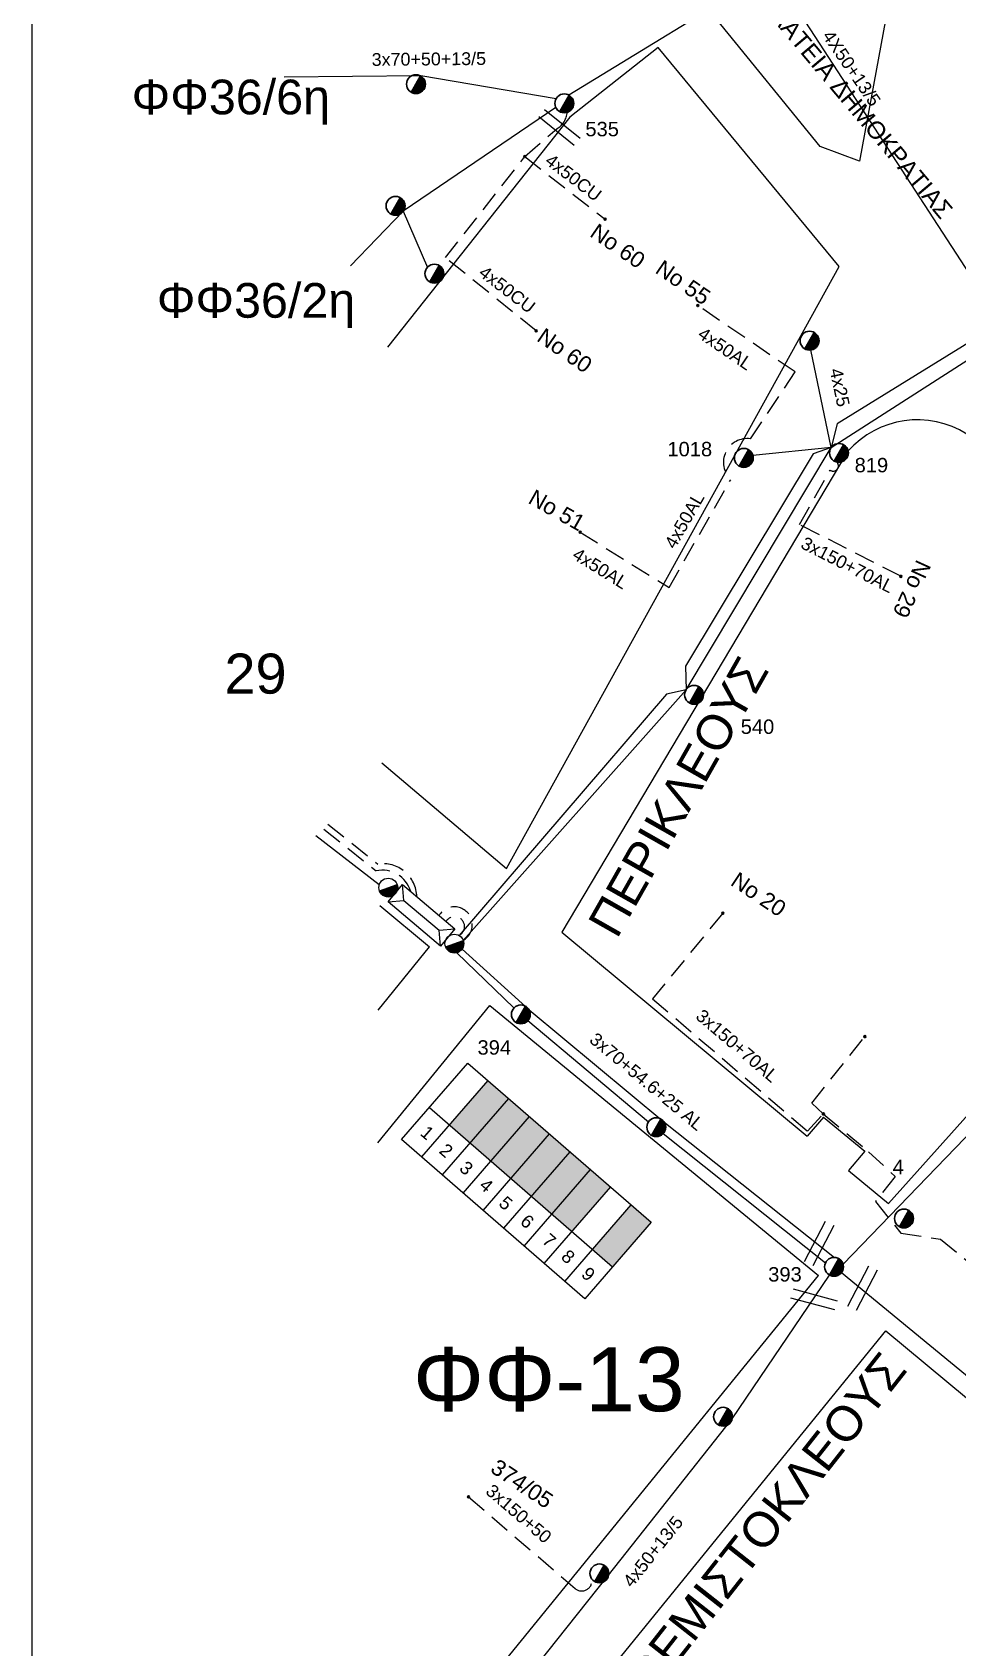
# Model space of a CAD drawing. Header units: millimetres. Extents: x 1421 to 7547, y 822 to 1863.
# Drawn here: x 5474.1 to 5589.8, y 1201.1 to 1402.8 of the extents above; entities that cross this region are included whole.
import ezdxf
from ezdxf.enums import TextEntityAlignment as Align

# ---------------------------------------------------------------- set-up
doc = ezdxf.new("R2010")
doc.units = ezdxf.units.MM
doc.linetypes.add('DASHED', pattern=[19.05, 12.7, -6.35])
doc.layers.get('0').update_dxf_attribs({"lineweight": 30})
for name, color, linetype, lineweight in [('3x150+50', 7, 'Continuous', 30), ('3x70+50+13_5', 7, 'Continuous', 30), ('4x50+13_5', 7, 'Continuous', 30), ('4x50AL', 7, 'Continuous', 30), ('Pillar OTE', 7, 'Continuous', 30), ('TEXT_ΚΑΛΩΔΙΩΝ', 7, 'Continuous', 30), ('Άγνωστο εναέριο καλώδιο', 7, 'Continuous', 30), ('Άγνωστο Υπόγειο Καλώδιο', 7, 'DASHED', 30), ('Γυμνά εναέρια ΧΤ και ΦΟΠ (3Φ)   4x50+16AL', 7, 'Continuous', 30), ('Εναέρια παροχή ΧΤ 4x25', 7, 'SYN_LINE', 30), ('Καλώδια ΧΤ   3x150+50CU', 7, 'DASHED', 30), ('Καλώδια ΧΤ   3x150+70AL', 7, 'DASHED', 30), ('Στύλος ΦΜ', 7, 'Continuous', 30), ('Στύλος ΦΜ @ 1', 7, 'Continuous', 30), ('Συνδέσεις', 7, 'Continuous', 30), ('Συνεστραμμένα ΧΤ   3x70+54.6+25 AL', 7, 'SYN_LINE', 30), ('Τομή', 7, 'Continuous', 30), ('Υποσταθμός εναέριος 2 στύλων', 7, 'Continuous', 30), ('Υποσταθμός πόλεως', 7, 'Continuous', 30), ('Υπόβαθρο ΔΕΗ', 7, 'Continuous', 30)]:
    doc.layers.add(name, color=color, linetype=linetype, lineweight=lineweight)
doc.styles.add('arial', font='arial.ttf')
doc.styles.get("Standard").update_dxf_attribs({"font": 'arial.ttf'})
doc.linetypes.add('SYN_LINE', pattern='A,0.5,-0.0001,["/\\/\\/\\/",Standard,S=0.1,R=0,X=0,Y=-0.05],-0.25', length=0.7501)

# ---------------------------------------------------------------- blocks, each defined once
blk = doc.blocks.new('ΥΠΑΡΧΩΝ ΤΣΙΜΕΝΤΕΝΙΟΣ ΣΤΥΛΟΣ')
at = {"layer": 'Στύλος ΦΜ'}
blk.add_hatch(color=7, dxfattribs=at).paths.add_polyline_path([(-1.29, -2.28, 0.574793), (2.62, 0, 0.268822), (1.3, 2.27)])
at = {"layer": 'Στύλος ΦΜ', "color": 7}
blk.add_line((-1.29, -2.28), (1.3, 2.27), dxfattribs=at)
blk.add_circle((0, 0), 2.62, dxfattribs=at)
at = {"layer": 'Στύλος ΦΜ', "flags": 4}
for tag, p in [('ΑΡΙΘΜΟΣ', (-4.68, 8.05)), ('ΤΥΠΟΣ', (-4.91, 3.03))]:
    blk.add_attdef(tag, p, '', height=4, dxfattribs=at)
blk = doc.blocks.new('ΤΟΜΗ')
at = {"layer": 'Τομή', "lineweight": -3, "ltscale": 40}
for p, q in [((-11.37, 1.1), (11.37, 1.1)), ((11.37, -3.57), (-11.37, -3.57))]:
    blk.add_line(p, q, dxfattribs=at)
blk = doc.blocks.new('ΥΠΟΣΤΑΘΜΟΣ ΕΝΑΕΡΙΟΣ ΕΠΙ 2 ΣΤΥΛΩΝ')
at = {"layer": 'Υποσταθμός εναέριος 2 στύλων', "linetype": 'Continuous', "lineweight": -3}
for points in [[(-11.97, -2.11, 0.574793), (-8.45, -0.07, 0.268822), (-9.64, 1.98)], [(9.68, -2.15, 0.574793), (13.19, -0.1, 0.268822), (12.01, 1.95)]]:
    blk.add_hatch(color=256, dxfattribs=at).paths.add_polyline_path(points)
for p, q in [((-11.97, -2.11), (-9.64, 1.98)), ((9.68, -2.15), (12.01, 1.95))]:
    blk.add_line(p, q, dxfattribs=at)
for centre in [(-10.81, -0.07), (10.84, -0.1)]:
    blk.add_circle(centre, 2.36, dxfattribs=at)
at = {"layer": 'Υποσταθμός πόλεως', "linetype": 'Continuous', "lineweight": -3, "ltscale": 40}
blk.add_lwpolyline([(-8.57, 2.82), (8.57, 2.82), (8.57, -2.82), (-8.57, -2.82)], close=True, dxfattribs=at)
for points in [[(-5.75, 0), (-8.57, 2.82)], [(-8.57, -2.82), (-5.75, 0)], [(-5.75, 0), (5.75, 0)], [(5.75, 0), (8.57, 2.82)], [(8.57, -2.82), (5.75, 0)]]:
    blk.add_lwpolyline(points, dxfattribs=at)
at = {"layer": 'Υποσταθμός εναέριος 2 στύλων', "ltscale": 40, "flags": 1}
for tag, p in [('ΜΕΤΑΣΧΗΜΑΤΙΣΜΟΣ', (14.09, 2.51)), ('ΙΣΧΥΣ', (14.07, -0.28)), ('ΑΡΙΘΜΟΣ', (14.19, -3))]:
    blk.add_attdef(tag, p, '', height=1.8, dxfattribs=at)
blk = doc.blocks.new('_ΣΥΝΔΕΣΗ')
at = {"layer": 'Συνδέσεις', "linetype": 'SYN_LINE', "ltscale": 40}
blk.add_hatch(color=256, dxfattribs=at).paths.add_polyline_path([(0.5, -0.01, 1), (-0.5, -0.01, 1)])
at = {"layer": 'Συνδέσεις'}
blk.add_circle((0, -0.01), 0.5, dxfattribs=at)

msp = doc.modelspace()

# ---------------------------------------------------------------- hatches: boundary and pattern name
at = {"layer": 'Καλώδια ΧΤ   3x150+50CU', "linetype": 'DASHED', "lineweight": -3, "ltscale": 0.2}
h = msp.add_hatch(color=5, dxfattribs=at)
h.dxf.hatch_style = 1
h.paths.add_polyline_path([(5526.28, 1266.36), (5528.88, 1264.11), (5533.71, 1269.67), (5531.11, 1271.92)])
h = msp.add_hatch(color=1, dxfattribs=at)
h.dxf.hatch_style = 1
h.paths.add_polyline_path([(5528.88, 1264.11), (5531.47, 1261.85), (5536.3, 1267.41), (5533.71, 1269.67)])
h = msp.add_hatch(color=27, dxfattribs=at)
h.dxf.hatch_style = 1
h.paths.add_polyline_path([(5538.79, 1265.25), (5536.3, 1267.41), (5531.47, 1261.85), (5533.96, 1259.69)])
h = msp.add_hatch(color=133, dxfattribs=at)
h.dxf.hatch_style = 1
h.paths.add_polyline_path([(5536.52, 1257.46), (5541.35, 1263.03), (5538.79, 1265.25), (5533.96, 1259.69)])
h = msp.add_hatch(color=85, dxfattribs=at)
h.dxf.hatch_style = 1
h.paths.add_polyline_path([(5543.92, 1260.81), (5541.35, 1263.03), (5536.52, 1257.46), (5539.08, 1255.24)])
h = msp.add_hatch(color=30, dxfattribs=at)
h.dxf.hatch_style = 1
h.paths.add_polyline_path([(5546.44, 1258.62), (5543.92, 1260.81), (5539.08, 1255.24), (5541.6, 1253.05)])
h = msp.add_hatch(color=6, dxfattribs=at)
h.dxf.hatch_style = 1
h.paths.add_polyline_path([(5551.5, 1254.22), (5548.98, 1256.4), (5544.14, 1250.83), (5546.66, 1248.64)])

# ---------------------------------------------------------------- linework, layer by layer
at = {"linetype": 'Continuous', "lineweight": -3, "ltscale": 0.2}
msp.add_lwpolyline([(5474.15, 1851.64), (7546.99, 1855.83), (7546.99, 826.44), (5474.15, 822.25)], close=True, dxfattribs=at)
at = {"color": 10, "lineweight": -3, "ltscale": 0.2}
msp.add_lwpolyline([(5596.13, 1427.31), (5566.76, 1410.59), (5541.22, 1394.98)], dxfattribs=at)
at = {"color": 30, "lineweight": -3, "ltscale": 0.2}
msp.add_lwpolyline([(5629.49, 1307.05), (5601.19, 1275.58), (5575.48, 1248.98)], dxfattribs=at)
at = {"layer": '3x150+50', "color": 6, "linetype": 'DASHED', "lineweight": -3, "ltscale": 0.2}
msp.add_lwpolyline([(5528.68, 1219.91), (5542, 1208.47, 0.713697), (5544.06, 1209.68, 2.641258)], format="xyb", dxfattribs=at)
at = {"layer": '3x70+50+13_5', "color": 10, "lineweight": -3, "ltscale": 0.2}
msp.add_lwpolyline([(5539.62, 1394.54), (5522.69, 1397.39), (5505.63, 1397.24)], dxfattribs=at)
at = {"layer": '4x50+13_5', "color": 85, "lineweight": -3, "ltscale": 0.2}
msp.add_lwpolyline([(5567.92, 1408.57), (5595.32, 1366.43)], dxfattribs=at)
at = {"layer": '4x50+13_5', "color": 6, "lineweight": -3, "ltscale": 0.2}
msp.add_lwpolyline([(5518.14, 1176.18), (5533.43, 1194.12), (5546.18, 1210.12), (5561.63, 1229.66), (5573.77, 1247.62)], dxfattribs=at)
at = {"layer": '4x50AL', "color": 85, "linetype": 'DASHED', "lineweight": -3, "ltscale": 0.2}
for points in [[(5569.48, 1360.42), (5557.32, 1368.7)], [(5542.62, 1340.39), (5553.73, 1333.5)]]:
    msp.add_lwpolyline(points, dxfattribs=at)
msp.add_lwpolyline([(5553.73, 1333.5), (5561.43, 1346.96, -0.724689), (5563.91, 1352.07), (5569.48, 1360.42)], format="xyb", dxfattribs=at)
at = {"layer": 'Pillar OTE', "lineweight": -3, "ltscale": 40}
for points in [[(5520.31, 1264.56), (5528.59, 1274.1), (5551.5, 1254.22), (5543.2, 1244.65), (5520.31, 1264.56)], [(5522.82, 1262.38), (5531.11, 1271.92)], [(5525.42, 1260.12), (5533.71, 1269.67)], [(5523.77, 1268.55), (5546.66, 1248.64)], [(5528.01, 1257.86), (5536.3, 1267.41)], [(5530.5, 1255.7), (5538.79, 1265.25)], [(5533.06, 1253.48), (5541.35, 1263.03)], [(5535.62, 1251.25), (5543.92, 1260.81)], [(5538.14, 1249.06), (5546.44, 1258.62)], [(5540.69, 1246.83), (5548.99, 1256.4)]]:
    msp.add_lwpolyline(points, dxfattribs=at)
at = {"layer": 'Άγνωστο εναέριο καλώδιο', "color": 173, "lineweight": -3, "ltscale": 0.2}
for points in [[(5539.58, 1393.43), (5520.52, 1380.49), (5513.92, 1373.67)], [(5520.52, 1380.49), (5523.53, 1373.48)]]:
    msp.add_lwpolyline(points, dxfattribs=at)
at = {"layer": 'Άγνωστο εναέριο καλώδιο', "color": 1, "linetype": 'SYN_LINE', "lineweight": -3, "ltscale": 10}
msp.add_lwpolyline([(5595.49, 1364.75), (5592.34, 1364.8), (5574.72, 1353.92), (5573.99, 1350.96), (5571.73, 1350.19), (5555.78, 1323.67), (5555.86, 1320.73), (5553.43, 1320.19), (5527.48, 1290.04)], dxfattribs=at)
at = {"layer": 'Άγνωστο εναέριο καλώδιο', "color": 85, "linetype": 'SYN_LINE', "lineweight": -3, "ltscale": 10}
msp.add_lwpolyline([(5528, 1289.41), (5555.86, 1320.73), (5573.99, 1350.96), (5595.49, 1364.75)], dxfattribs=at)
at = {"layer": 'Άγνωστο Υπόγειο Καλώδιο', "color": 173, "lineweight": -3, "ltscale": 0.2}
for points in [[(5535.7, 1387.31), (5539.74, 1390.8)], [(5537.13, 1365.54), (5525.77, 1374.69), (5535.7, 1387.31), (5545.73, 1379.49)]]:
    msp.add_lwpolyline(points, dxfattribs=at)
at = {"layer": 'Άγνωστο Υπόγειο Καλώδιο', "color": 6, "lineweight": -3, "ltscale": 0.2}
msp.add_lwpolyline([(5511.09, 1303.94), (5517.33, 1298.95, -0.449162), (5522.21, 1294.87, -0.371295)], format="xyb", dxfattribs=at)
at = {"layer": 'Άγνωστο Υπόγειο Καλώδιο', "color": 133, "lineweight": -3, "ltscale": 0.2}
msp.add_lwpolyline([(5510.59, 1303.32), (5517.11, 1298.1, -0.396823), (5521.44, 1295.53, 2.261296)], format="xyb", dxfattribs=at)
at = {"layer": 'Άγνωστο Υπόγειο Καλώδιο', "color": 173, "lineweight": -3, "ltscale": 0.2}
msp.add_arc((5538.29, 1393.11), 2.73, 302.1445, 354.2918, dxfattribs=at)
at = {"layer": 'Άγνωστο Υπόγειο Καλώδιο', "color": 85, "lineweight": -3, "ltscale": 0.2}
msp.add_arc((5526.9, 1291.37), 2.24, 299.5137, 148.6322, dxfattribs=at)
at = {"layer": 'Άγνωστο Υπόγειο Καλώδιο', "color": 1, "lineweight": -3, "ltscale": 0.2}
msp.add_arc((5526.93, 1291.15), 1.24, 295.8544, 149.2962, dxfattribs=at)
at = {"layer": 'Γυμνά εναέρια ΧΤ και ΦΟΠ (3Φ)   4x50+16AL', "color": 5, "lineweight": -3, "ltscale": 0.2}
msp.add_lwpolyline([(5517.51, 1296.35), (5509.59, 1302.49)], dxfattribs=at)
at = {"layer": 'Γυμνά εναέρια ΧΤ και ΦΟΠ (3Φ)   4x50+16AL', "color": 2, "lineweight": -3, "ltscale": 0.2}
msp.add_lwpolyline([(5575.27, 1247.92), (5605.12, 1223.43), (5632.15, 1201.43)], dxfattribs=at)
at = {"layer": 'Εναέρια παροχή ΧΤ 4x25', "color": 1, "lineweight": -3, "ltscale": 0.2}
msp.add_lwpolyline([(5573.99, 1350.96), (5571.45, 1363.16)], dxfattribs=at)
at = {"layer": 'Εναέρια παροχή ΧΤ 4x25', "color": 85, "lineweight": -3, "ltscale": 0.2}
msp.add_lwpolyline([(5573.99, 1350.96), (5564.2, 1350)], dxfattribs=at)
at = {"layer": 'Καλώδια ΧΤ   3x150+70AL', "color": 1, "lineweight": -3, "ltscale": 0.2}
msp.add_lwpolyline([(5582.7, 1334.89), (5570.02, 1341.37), (5573.85, 1348.16, 0.933714), (5574.7, 1349.15, -2.083603)], format="xyb", dxfattribs=at)
at = {"layer": 'Καλώδια ΧΤ   3x150+70AL', "color": 30, "lineweight": -3, "ltscale": 0.2}
for points in [[(5560.45, 1292.81), (5551.66, 1282.13), (5571.05, 1265.58), (5573, 1267.74), (5571.56, 1269.11), (5578.21, 1277.4)], [(5573, 1267.74), (5578.67, 1263.03), (5581.98, 1259.93), (5579.52, 1256.79), (5582.71, 1252.86), (5587.66, 1252.09), (5608.37, 1235.44)]]:
    msp.add_lwpolyline(points, dxfattribs=at)
at = {"layer": 'Συνεστραμμένα ΧΤ   3x70+54.6+25 AL', "color": 151, "linetype": 'SYN_LINE', "lineweight": -3, "ltscale": 12}
for points in [[(5527.21, 1287.88), (5534.34, 1280.99)], [(5536.09, 1279.4), (5551.17, 1266.77)], [(5552.99, 1265.29), (5573.28, 1249.14)]]:
    msp.add_lwpolyline(points, dxfattribs=at)
at = {"layer": 'Συνεστραμμένα ΧΤ   3x70+54.6+25 AL', "color": 30, "linetype": 'SYN_LINE', "lineweight": -3, "ltscale": 12}
msp.add_lwpolyline([(5527.86, 1288.34), (5536.25, 1280.73), (5553.09, 1266.76), (5574.42, 1249.82)], dxfattribs=at)
at = {"layer": 'Υπόβαθρο ΔΕΗ', "lineweight": -3, "ltscale": 0.2}
for points in [[(5580.84, 1404.6), (5577.55, 1386.72), (5572.61, 1388.59), (5559.64, 1404.46)], [(5552.35, 1400.95), (5541.34, 1392.23), (5518.55, 1363.53)], [(5533.4, 1298.4), (5575, 1373.58), (5552.35, 1400.95)], [(5576.09, 1350.51), (5540.32, 1290.44)], [(5517.82, 1311.58), (5533.4, 1298.4)], [(5621.57, 1301.64), (5581.17, 1256.56)], [(5517.6, 1293.77), (5523.81, 1288.62)], [(5540.32, 1290.44), (5571.01, 1264.98)], [(5517.36, 1280.7), (5523.81, 1288.62)], [(5517.32, 1264.12), (5531.32, 1281.3)], [(5531.32, 1281.3), (5572.4, 1247.58)], [(5573.02, 1267.36), (5571.01, 1264.98)], [(5573.02, 1267.36), (5578.18, 1263.08)], [(5578.18, 1263.08), (5576.17, 1260.7)], [(5576.17, 1260.7), (5581.17, 1256.56)], [(5515.99, 1178.3), (5572.4, 1247.58)], [(5516.28, 1161.36), (5580.82, 1240.65)], [(5580.82, 1240.65), (5629.04, 1200.66)]]:
    msp.add_lwpolyline(points, dxfattribs=at)
msp.add_arc((5584.77, 1342.89), 11.55, 57.6029, 138.738, dxfattribs=at)

# ---------------------------------------------------------------- block references
at = {"layer": 'Στύλος ΦΜ @ 1', "lineweight": -3, "ltscale": 40, "xscale": 0.4499999999998181, "yscale": 0.4499999999998181, "zscale": 0.4499999999998181}
for p in [(5522.1, 1396.36), (5519.55, 1381.16), (5524.4, 1372.69), (5571.29, 1364.32), (5552.13, 1266.09), (5560.48, 1229.93), (5545.02, 1210.36)]:
    msp.add_blockref('ΥΠΑΡΧΩΝ ΤΣΙΜΕΝΤΕΝΙΟΣ ΣΤΥΛΟΣ', p, dxfattribs=at)
at = {"layer": 'Στύλος ΦΜ @ 1', "lineweight": -3, "ltscale": 40}
ref = msp.add_blockref('ΥΠΑΡΧΩΝ ΤΣΙΜΕΝΤΕΝΙΟΣ ΣΤΥΛΟΣ', (5540.64, 1393.96), dxfattribs=dict(at, xscale=0.4499999999998181, yscale=0.4499999999998181, zscale=0.4499999999998181))
ref.add_attrib('ΤΥΠΟΣ', '535', (5543.27, 1389.85), dxfattribs={"layer": 'Στύλος ΦΜ', "height": 1.8, "flags": 4})
ref = msp.add_blockref('ΥΠΑΡΧΩΝ ΤΣΙΜΕΝΤΕΝΙΟΣ ΣΤΥΛΟΣ', (5563.07, 1349.68), dxfattribs=dict(at, xscale=0.4499999999998181, yscale=0.4499999999998181, zscale=0.4499999999998181))
ref.add_attrib('ΤΥΠΟΣ', '1018', (5553.52, 1349.88), dxfattribs={"layer": 'Στύλος ΦΜ', "height": 1.8, "flags": 4})
ref = msp.add_blockref('ΥΠΑΡΧΩΝ ΤΣΙΜΕΝΤΕΝΙΟΣ ΣΤΥΛΟΣ', (5574.96, 1350.3), dxfattribs=dict(at, xscale=0.4499999999998181, yscale=0.4499999999998181, zscale=0.4499999999998181))
ref.add_attrib('ΤΥΠΟΣ', '819', (5576.92, 1347.88), dxfattribs={"layer": 'Στύλος ΦΜ', "height": 1.8, "flags": 4})
ref = msp.add_blockref('ΥΠΑΡΧΩΝ ΤΣΙΜΕΝΤΕΝΙΟΣ ΣΤΥΛΟΣ', (5556.85, 1320.09), dxfattribs=dict(at, xscale=0.4499999999998181, yscale=0.4499999999998181, zscale=0.4499999999998181))
ref.add_attrib('ΤΥΠΟΣ', '540', (5562.68, 1315.21), dxfattribs={"layer": 'Στύλος ΦΜ', "height": 1.8, "flags": 4})
ref = msp.add_blockref('ΥΠΑΡΧΩΝ ΤΣΙΜΕΝΤΕΝΙΟΣ ΣΤΥΛΟΣ', (5535.21, 1280.18), dxfattribs=dict(at, xscale=0.4499999999998181, yscale=0.4499999999998181, zscale=0.4499999999998181))
ref.add_attrib('ΤΥΠΟΣ', '394', (5529.79, 1275.15), dxfattribs={"layer": 'Στύλος ΦΜ', "height": 1.8, "flags": 4})
ref = msp.add_blockref('ΥΠΑΡΧΩΝ ΤΣΙΜΕΝΤΕΝΙΟΣ ΣΤΥΛΟΣ', (5583.09, 1254.69), dxfattribs=dict(at, xscale=0.4499999999998181, yscale=0.4499999999998181, zscale=0.4499999999998181))
ref.add_attrib('ΤΥΠΟΣ', '4', (5581.67, 1260.22), dxfattribs={"layer": 'Στύλος ΦΜ', "height": 1.8, "flags": 4})
ref = msp.add_blockref('ΥΠΑΡΧΩΝ ΤΣΙΜΕΝΤΕΝΙΟΣ ΣΤΥΛΟΣ', (5574.35, 1248.65), dxfattribs=dict(at, xscale=0.4499999999998181, yscale=0.4499999999998181, zscale=0.4499999999998181))
ref.add_attrib('ΤΥΠΟΣ', '393', (5566.12, 1246.81), dxfattribs={"layer": 'Στύλος ΦΜ', "height": 1.8, "flags": 4})
at = {"layer": 'Συνδέσεις', "lineweight": -3, "xscale": 0.25, "yscale": 0.25, "zscale": 0.25}
for p in [(5535.7, 1387.31), (5545.73, 1379.49), (5557.32, 1368.71), (5537.13, 1365.55), (5542.62, 1340.4), (5582.7, 1334.89), (5560.45, 1292.82), (5578.21, 1277.4), (5573.01, 1267.74), (5528.68, 1219.91)]:
    msp.add_blockref('_ΣΥΝΔΕΣΗ', p, dxfattribs=at)
at = {"layer": 'Τομή', "lineweight": -3}
for p, xscale, yscale, zscale, rotation in [((5540.22, 1391.18), 0.2499999999998873, 0.2499999999998873, 0.2499999999998873, 321.2168274234506), ((5572.23, 1251.69), 0.2499999999998872, 0.2499999999998872, 0.2499999999998872, 62.55913802754148), ((5577.62, 1246.12), 0.2499999999998872, 0.2499999999998872, 0.2499999999998872, 62.55913802754148), ((5571.92, 1244.88), 0.2499999999998872, 0.2499999999998872, 0.2499999999998872, 345.0092417820715)]:
    msp.add_blockref('ΤΟΜΗ', p, dxfattribs=dict(at, xscale=xscale, yscale=yscale, zscale=zscale, rotation=rotation))
at = {"layer": 'Υποσταθμός εναέριος 2 στύλων', "lineweight": -3, "xscale": 0.4999999999999998, "yscale": 0.4999999999999998, "zscale": 0.4999999999999998, "rotation": 319.8210760541374}
msp.add_blockref('ΥΠΟΣΤΑΘΜΟΣ ΕΝΑΕΡΙΟΣ ΕΠΙ 2 ΣΤΥΛΩΝ', (5522.79, 1292.55), dxfattribs=at)

# ---------------------------------------------------------------- texts
at = {"linetype": 'Continuous', "lineweight": -3, "ltscale": 0.2}
msp.add_text('29', height=5, dxfattribs=at).set_placement((5498.16, 1320.24))
at = {"lineweight": -3, "ltscale": 40, "attachment_point": 1, "style": 'arial'}
for s, insert, char_height, width, rotation in [('{\\H1.083x;ΠΛΑΤΕΙΑ ΔΗΜΟΚΡΑΤΙΑΣ}', (5566.49, 1407.91), 2, 35.3422, 310.083), ('{\\H1.083x;ΠΕΡΙΚΛΕΟΥΣ}', (5543.44, 1291.63), 4, 42.6234, 60.45), ('{\\H1.083x;ΘΕΜΙΣΤΟΚΛΕΟΥΣ}', (5547.92, 1197.38), 4, 42.6234, 51.7843)]:
    msp.add_mtext(s, dxfattribs=dict(at, insert=insert, char_height=char_height, width=width, rotation=rotation))
at = {"lineweight": -3, "ltscale": 40, "char_height": 4, "width": 51.2353, "attachment_point": 1, "style": 'arial'}
for s, insert in [('{\\H1.083x;ΦΦ36/6η}', (5486.56, 1396.92)), ('{\\H1.083x;ΦΦ36/2η}', (5489.71, 1371.52))]:
    msp.add_mtext(s, dxfattribs=dict(at, insert=insert))
at = {"lineweight": -3, "ltscale": 30, "char_height": 1.63, "width": 11.2573, "attachment_point": 1, "rotation": 319.0459}
for s, insert in [('1', (5523.58, 1266.43)), ('2', (5525.94, 1264.21)), ('3', (5528.46, 1262.02)), ('4', (5530.95, 1259.86)), ('5', (5533.39, 1257.63)), ('6', (5536.07, 1255.35)), ('7', (5538.81, 1252.97)), ('8', (5541.18, 1250.95)), ('9', (5543.71, 1248.78))]:
    msp.add_mtext(s, dxfattribs=dict(at, insert=insert))
at = {"layer": 'TEXT_ΚΑΛΩΔΙΩΝ', "lineweight": -3, "ltscale": 0.2}
for s, rotation, p in [('3x70+50+13/5', 0.5027, (5523.71, 1399.5)), ('4x50CU', 322.5683, (5541.79, 1384.7)), ('4x50CU', 322.5683, (5533.5, 1370.72)), ('4x50AL', 325.7453, (5560.76, 1363.33)), ('4x25', 281.7815, (5575.07, 1358.48)), ('4x50AL', 60.2269, (5555.64, 1341.88)), ('3x150+70AL', 332.8997, (5576.03, 1336.33)), ('4x50AL', 328.1662, (5545.15, 1335.88)), ('3x150+70AL', 319.5194, (5562.25, 1276.26)), ('3x70+54.6+25 AL', 320.3412, (5550.95, 1271.79)), ('3x150+50', 319.34, (5534.95, 1217.82)), ('4x50+13/5', 51.6678, (5551.72, 1213.1))]:
    msp.add_text(s, height=1.6, rotation=rotation, dxfattribs=at).set_placement(p, align=Align.MIDDLE_CENTER)
at = {"layer": 'TEXT_ΚΑΛΩΔΙΩΝ', "lineweight": -3, "insert": (5574.13, 1403.29), "char_height": 1.6, "attachment_point": 1, "rotation": 304.5327}
msp.add_mtext_dynamic_manual_height_columns('4X50+13/5', width=1.8, gutter_width=12.5, heights=[0.0453], dxfattribs=at)
at = {"layer": 'Υπόβαθρο ΔΕΗ', "lineweight": -3, "char_height": 2, "attachment_point": 1}
for s, insert, rotation in [('No 60', (5544.82, 1379.08), 325.5821), ('No 55', (5552.99, 1374.53), 325.5821), ('No 60', (5538.19, 1366.03), 325.5821), ('No 51', (5536.96, 1345.85), 330.6577), ('No 29', (5586.53, 1336.27), 245.5056), ('No 20', (5562.39, 1298.08), 326.1375), ('374/05', (5532.37, 1224.78), 326.1375)]:
    msp.add_mtext_dynamic_manual_height_columns(s, width=13.4847, gutter_width=12.5, heights=[0], dxfattribs=dict(at, insert=insert, rotation=rotation))
at = {"layer": 'Υπόβαθρο ΔΕΗ', "lineweight": -3, "insert": (5521.7, 1238.61), "char_height": 8, "attachment_point": 1}
msp.add_mtext_dynamic_manual_height_columns('ΦΦ-13', width=30.8332, gutter_width=12.5, heights=[0], dxfattribs=at)

doc.saveas('drawing.dxf')
